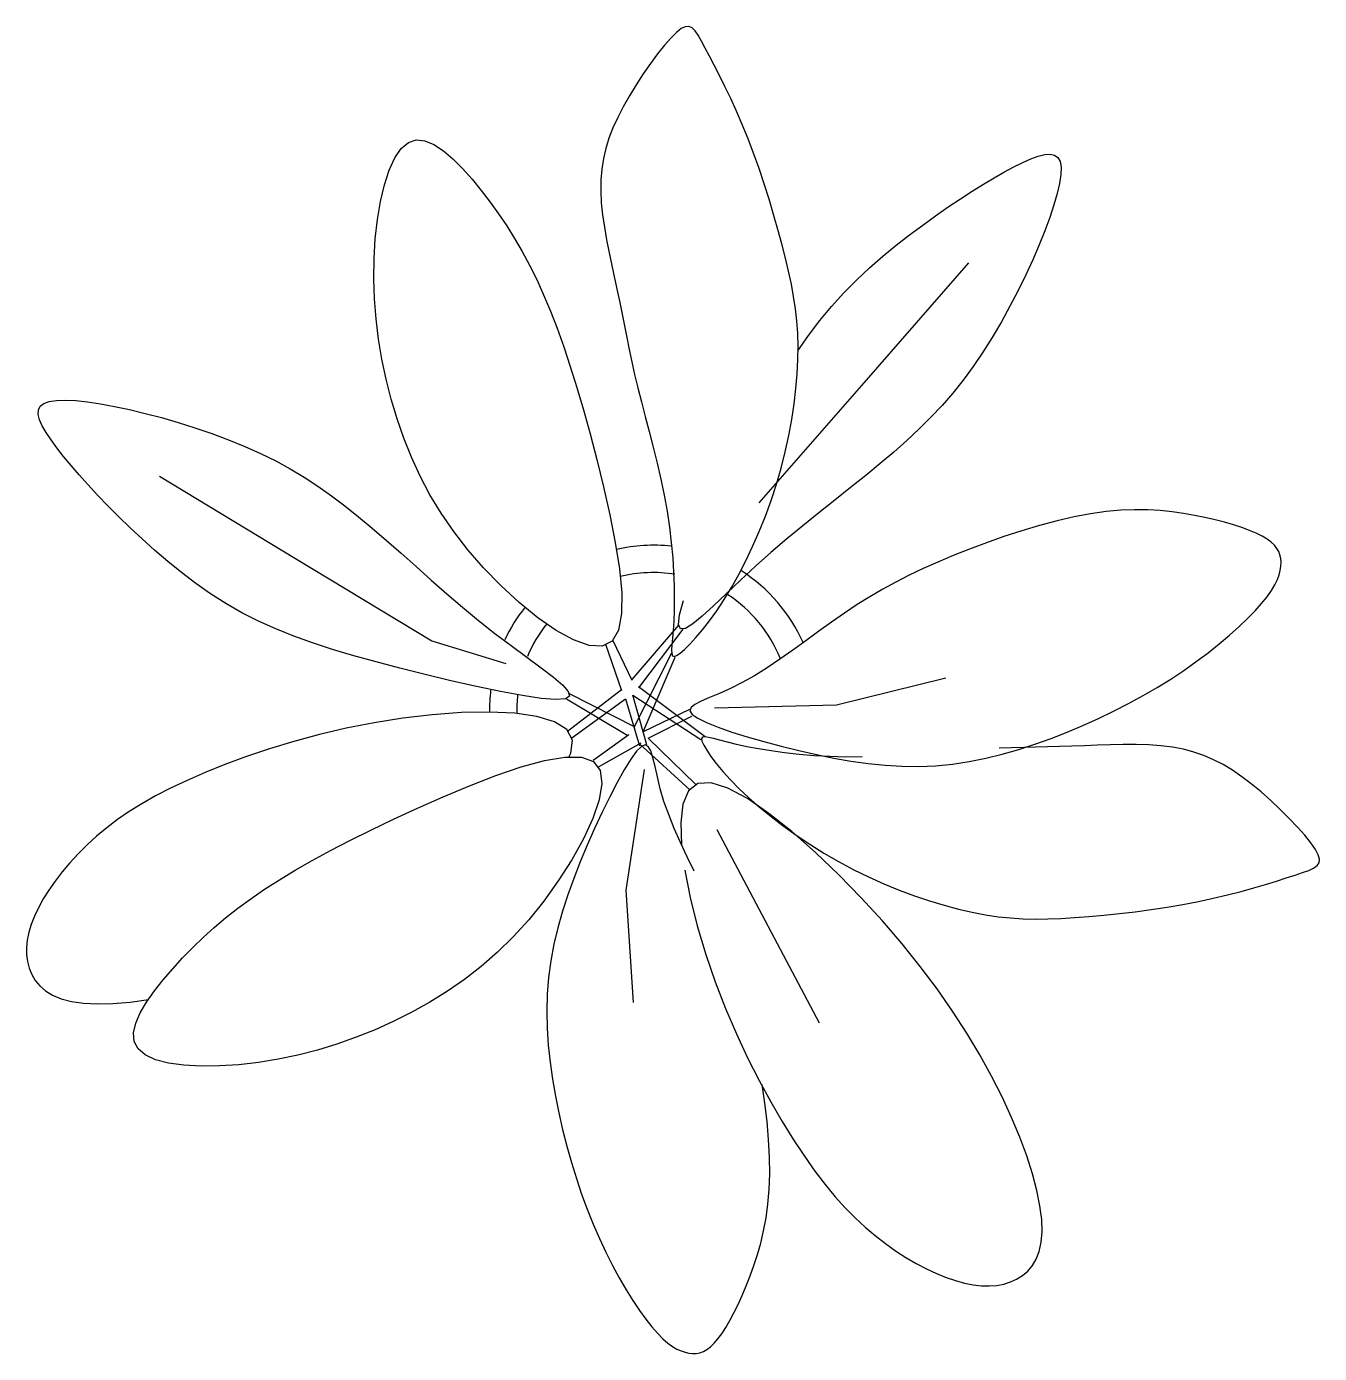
# Model space of a CAD drawing. Header units: millimetres. Extents: x 577 to 2337, y 236 to 943.
# Drawn here: x 820.884 to 821.547, y 707.095 to 707.775 of the extents above; entities that cross this region are included whole.
import ezdxf

# ---------------------------------------------------------------- set-up
doc = ezdxf.new("R2010")
doc.units = ezdxf.units.MM
doc.header["$LTSCALE"] = 0.01
doc.layers.add('01-Plan', color=1, linetype='Continuous')
doc.layers.add('06-Furn', color=4, linetype='Continuous')

# ---------------------------------------------------------------- blocks, each defined once
blk = doc.blocks.new('bote')
at = {"layer": '06-Furn', "color": 64}
for p, q in [((786.81166, 724.02555), (786.80919, 724.02363)), ((786.81376, 724.02654), (786.81166, 724.02555)), ((786.81558, 724.02664), (786.81376, 724.02654)), ((786.81723, 724.0259), (786.81558, 724.02664)), ((786.8188, 724.02438), (786.81723, 724.0259)), ((786.80629, 724.02075), (786.80303, 724.01703)), ((786.80919, 724.02363), (786.80629, 724.02075)), ((786.82038, 724.02213), (786.8188, 724.02438)), ((786.82208, 724.01919), (786.82038, 724.02213)), ((786.82399, 724.01562), (786.82208, 724.01919)), ((786.79952, 724.01262), (786.79586, 724.00766)), ((786.80303, 724.01703), (786.79952, 724.01262)), ((786.82618, 724.01147), (786.82399, 724.01562)), ((786.82863, 724.00677), (786.82618, 724.01147)), ((786.79586, 724.00766), (786.79216, 724.00232)), ((786.83128, 724.00157), (786.82863, 724.00677)), ((786.79216, 724.00232), (786.78853, 723.99673)), ((786.8341, 723.99589), (786.83128, 724.00157)), ((786.78507, 723.99105), (786.78189, 723.98542)), ((786.78853, 723.99673), (786.78507, 723.99105)), ((786.83702, 723.98978), (786.8341, 723.99589)), ((786.78189, 723.98542), (786.77908, 723.97997)), ((786.84, 723.98326), (786.83702, 723.98978)), ((786.77908, 723.97997), (786.77666, 723.97466)), ((786.84299, 723.97638), (786.84, 723.98326)), ((786.77666, 723.97466), (786.77463, 723.96942)), ((786.84593, 723.96916), (786.84299, 723.97638)), ((786.66478, 723.95936), (786.66806, 723.96417)), ((786.66806, 723.96417), (786.67176, 723.96728)), ((786.67176, 723.96728), (786.67584, 723.96853)), ((786.67584, 723.96853), (786.68024, 723.96807)), ((786.68024, 723.96807), (786.68489, 723.96613)), ((786.68489, 723.96613), (786.6897, 723.96296)), ((786.77299, 723.96422), (786.77174, 723.95897)), ((786.77463, 723.96942), (786.77299, 723.96422)), ((786.8488, 723.96166), (786.84593, 723.96916)), ((786.66191, 723.95307), (786.66478, 723.95936)), ((786.6897, 723.96296), (786.69461, 723.95879)), ((786.69461, 723.95879), (786.69954, 723.95384)), ((786.77174, 723.95897), (786.77089, 723.95362)), ((786.85155, 723.95394), (786.8488, 723.96166)), ((786.98227, 723.95472), (786.98682, 723.95699)), ((786.98682, 723.95699), (786.99098, 723.95884)), ((786.99098, 723.95884), (786.99472, 723.96021)), ((786.99472, 723.96021), (786.99801, 723.96103)), ((786.99801, 723.96103), (787.00081, 723.96123)), ((787.00081, 723.96123), (787.00308, 723.96075)), ((787.00308, 723.96075), (787.00479, 723.95951)), ((787.00479, 723.95951), (787.00591, 723.95745)), ((787.00591, 723.95745), (787.0064, 723.95452)), ((786.65947, 723.94554), (786.66191, 723.95307)), ((786.69954, 723.95384), (786.70441, 723.94836)), ((786.77089, 723.95362), (786.77043, 723.9481)), ((786.85419, 723.94611), (786.85155, 723.95394)), ((786.97215, 723.94916), (786.97737, 723.95211)), ((786.97737, 723.95211), (786.98227, 723.95472)), ((787.0063, 723.95076), (787.00564, 723.94624)), ((787.0064, 723.95452), (787.0063, 723.95076)), ((786.65747, 723.937), (786.65947, 723.94554)), ((786.70441, 723.94836), (786.70915, 723.94258)), ((786.77043, 723.9481), (786.77036, 723.94237)), ((786.85669, 723.93823), (786.85419, 723.94611)), ((786.96084, 723.94229), (786.96663, 723.94588)), ((786.96663, 723.94588), (786.97215, 723.94916)), ((787.00564, 723.94624), (787.00446, 723.94105)), ((786.65592, 723.92769), (786.65747, 723.937)), ((786.70915, 723.94258), (786.7137, 723.93668)), ((786.7137, 723.93668), (786.71805, 723.93066)), ((786.77036, 723.94237), (786.77069, 723.93637)), ((786.85905, 723.9304), (786.85669, 723.93823)), ((786.94856, 723.93419), (786.95481, 723.93839)), ((786.95481, 723.93839), (786.96084, 723.94229)), ((787.00446, 723.94105), (787.00278, 723.93523)), ((786.71805, 723.93066), (786.72223, 723.92448)), ((786.77069, 723.93637), (786.77135, 723.93014)), ((786.77135, 723.93014), (786.77228, 723.92375)), ((786.86124, 723.92269), (786.85905, 723.9304)), ((786.94211, 723.9297), (786.94856, 723.93419)), ((787.00278, 723.93523), (787.00065, 723.92886)), ((786.65483, 723.91784), (786.65592, 723.92769)), ((786.72223, 723.92448), (786.72626, 723.91806)), ((786.77228, 723.92375), (786.77342, 723.91726)), ((786.92875, 723.91986), (786.9355, 723.92492)), ((786.9355, 723.92492), (786.94211, 723.9297)), ((787.00065, 723.92886), (786.9981, 723.92201)), ((786.65422, 723.90769), (786.65483, 723.91784)), ((786.72626, 723.91806), (786.73014, 723.91138)), ((786.77342, 723.91726), (786.77471, 723.91072)), ((786.86326, 723.91521), (786.86124, 723.92269)), ((786.92192, 723.91452), (786.92875, 723.91986)), ((786.9981, 723.92201), (786.99517, 723.91476)), ((786.73014, 723.91138), (786.7339, 723.90436)), ((786.77471, 723.91072), (786.77609, 723.90419)), ((786.86509, 723.90802), (786.86326, 723.91521)), ((786.91507, 723.90889), (786.92192, 723.91452)), ((786.99517, 723.91476), (786.99188, 723.90716)), ((786.65408, 723.89742), (786.65422, 723.90769)), ((786.7339, 723.90436), (786.73755, 723.89697)), ((786.77609, 723.90419), (786.77749, 723.89774)), ((786.86671, 723.9012), (786.86509, 723.90802)), ((786.90156, 723.8967), (786.90827, 723.90295)), ((786.95893, 723.90551), (786.90521, 723.84405)), ((786.90827, 723.90295), (786.91507, 723.90889)), ((786.99188, 723.90716), (786.98828, 723.89932)), ((786.65442, 723.8871), (786.65408, 723.89742)), ((786.73755, 723.89697), (786.74111, 723.88915)), ((786.77749, 723.89774), (786.77885, 723.89142)), ((786.86812, 723.89466), (786.86671, 723.9012)), ((786.89501, 723.89013), (786.90156, 723.8967)), ((786.98828, 723.89932), (786.98437, 723.89132)), ((786.74111, 723.88915), (786.74459, 723.88084)), ((786.77885, 723.89142), (786.78012, 723.88527)), ((786.8693, 723.88831), (786.86812, 723.89466)), ((786.88869, 723.88323), (786.89501, 723.89013)), ((786.98437, 723.89132), (786.9802, 723.88326)), ((786.65523, 723.87677), (786.65442, 723.8871)), ((786.78012, 723.88527), (786.78133, 723.87925)), ((786.87025, 723.88205), (786.8693, 723.88831)), ((786.88265, 723.87599), (786.88869, 723.88323)), ((786.9802, 723.88326), (786.97579, 723.87525)), ((786.6565, 723.86644), (786.65523, 723.87677)), ((786.74459, 723.88084), (786.74802, 723.87199)), ((786.78133, 723.87925), (786.78251, 723.87327)), ((786.87096, 723.87579), (786.87025, 723.88205)), ((786.87141, 723.86942), (786.87096, 723.87579)), ((786.87692, 723.86839), (786.88265, 723.87599)), ((786.74802, 723.87199), (786.75141, 723.86256)), ((786.78251, 723.87327), (786.78371, 723.86727)), ((786.8716, 723.86286), (786.87141, 723.86942)), ((786.97579, 723.87525), (786.97116, 723.86736)), ((786.65821, 723.85614), (786.6565, 723.86644)), ((786.75141, 723.86256), (786.75477, 723.85249)), ((786.78371, 723.86727), (786.78496, 723.86117)), ((786.87148, 723.86039), (786.87692, 723.86839)), ((786.87151, 723.85599), (786.8716, 723.86286)), ((786.97116, 723.86736), (786.96635, 723.8597)), ((786.66037, 723.84589), (786.65821, 723.85614)), ((786.78496, 723.86117), (786.78629, 723.8549)), ((786.87114, 723.84875), (786.87151, 723.85599)), ((786.96635, 723.8597), (786.96137, 723.85236)), ((786.75477, 723.85249), (786.75813, 723.84173)), ((786.78629, 723.8549), (786.78776, 723.84839)), ((786.78776, 723.84839), (786.78939, 723.84157)), ((786.87048, 723.84117), (786.87114, 723.84875)), ((786.96137, 723.85236), (786.95625, 723.84541)), ((786.66296, 723.83573), (786.66037, 723.84589)), ((786.75813, 723.84173), (786.7615, 723.83022)), ((786.78939, 723.84157), (786.79121, 723.83438)), ((786.90521, 723.84405), (786.8515, 723.78258)), ((786.95625, 723.84541), (786.95096, 723.83881)), ((786.48762, 723.83449), (786.49134, 723.83505)), ((786.49134, 723.83505), (786.4959, 723.83518)), ((786.4959, 723.83518), (786.50122, 723.83492)), ((786.50122, 723.83492), (786.50724, 723.83428)), ((786.66598, 723.82567), (786.66296, 723.83573)), ((786.86954, 723.83332), (786.87048, 723.84117)), ((786.95096, 723.83881), (786.94546, 723.83249)), ((786.48198, 723.82781), (786.48206, 723.83014)), ((786.48266, 723.82509), (786.48198, 723.82781)), ((786.48206, 723.83014), (786.48298, 723.83204)), ((786.48298, 723.83204), (786.48482, 723.83349)), ((786.48482, 723.83349), (786.48762, 723.83449)), ((786.50724, 723.83428), (786.51388, 723.83328)), ((786.51388, 723.83328), (786.52107, 723.83196)), ((786.52107, 723.83196), (786.52873, 723.83033)), ((786.52873, 723.83033), (786.53678, 723.82842)), ((786.53678, 723.82842), (786.54513, 723.82623)), ((786.7615, 723.83022), (786.7649, 723.81792)), ((786.79121, 723.83438), (786.79317, 723.82686)), ((786.8683, 723.82526), (786.86954, 723.83332)), ((786.94546, 723.83249), (786.93972, 723.82638)), ((786.48404, 723.822), (786.48266, 723.82509)), ((786.48604, 723.81855), (786.48404, 723.822)), ((786.54513, 723.82623), (786.55368, 723.82377)), ((786.55368, 723.82377), (786.56234, 723.82106)), ((786.56234, 723.82106), (786.571, 723.81811)), ((786.66942, 723.81575), (786.66598, 723.82567)), ((786.79317, 723.82686), (786.79521, 723.81908)), ((786.86678, 723.81704), (786.8683, 723.82526)), ((786.93972, 723.82638), (786.93371, 723.8204)), ((786.48859, 723.81477), (786.48604, 723.81855)), ((786.49161, 723.81069), (786.48859, 723.81477)), ((786.571, 723.81811), (786.57957, 723.81492)), ((786.57957, 723.81492), (786.58795, 723.81151)), ((786.67334, 723.80595), (786.66942, 723.81575)), ((786.7649, 723.81792), (786.76834, 723.80477)), ((786.79521, 723.81908), (786.79727, 723.81109)), ((786.86497, 723.80872), (786.86678, 723.81704)), ((786.92739, 723.8145), (786.92072, 723.80861)), ((786.93371, 723.8204), (786.92739, 723.8145)), ((786.49503, 723.80632), (786.49161, 723.81069)), ((786.58795, 723.81151), (786.59604, 723.80788)), ((786.59604, 723.80788), (786.60377, 723.80404)), ((786.79727, 723.81109), (786.79928, 723.80295)), ((786.86286, 723.80038), (786.86497, 723.80872)), ((786.92072, 723.80861), (786.91367, 723.80265)), ((786.49884, 723.80169), (786.49503, 723.80632)), ((786.50303, 723.79683), (786.49884, 723.80169)), ((786.60377, 723.80404), (786.61119, 723.79998)), ((786.6778, 723.79626), (786.67334, 723.80595)), ((786.76834, 723.80477), (786.77179, 723.79082)), ((786.79928, 723.80295), (786.80118, 723.79473)), ((786.91367, 723.80265), (786.90623, 723.79656)), ((786.50757, 723.79175), (786.50303, 723.79683)), ((786.54412, 723.79625), (786.61398, 723.75402)), ((786.61119, 723.79998), (786.61837, 723.79567)), ((786.61837, 723.79567), (786.62539, 723.79108)), ((786.68285, 723.78668), (786.6778, 723.79626)), ((786.80118, 723.79473), (786.80292, 723.78647)), ((786.86046, 723.79207), (786.86286, 723.80038)), ((786.90623, 723.79656), (786.89845, 723.79034)), ((786.51246, 723.78649), (786.50757, 723.79175)), ((786.62539, 723.79108), (786.63232, 723.78619)), ((786.77179, 723.79082), (786.77505, 723.77649)), ((786.85777, 723.78384), (786.86046, 723.79207)), ((786.89845, 723.79034), (786.89043, 723.78398)), ((786.51768, 723.78106), (786.51246, 723.78649)), ((786.52323, 723.77549), (786.51768, 723.78106)), ((786.63232, 723.78619), (786.63922, 723.78099)), ((786.63922, 723.78099), (786.64619, 723.77545)), ((786.68856, 723.7772), (786.68285, 723.78668)), ((786.80292, 723.78647), (786.80442, 723.77825)), ((786.85482, 723.77576), (786.85777, 723.78384)), ((786.89043, 723.78398), (786.88226, 723.77749)), ((786.52908, 723.76981), (786.52323, 723.77549)), ((786.64619, 723.77545), (786.65328, 723.76954)), ((786.695, 723.76781), (786.68856, 723.7772)), ((786.77505, 723.77649), (786.77787, 723.7623)), ((786.80442, 723.77825), (786.80564, 723.77012)), ((786.85164, 723.76787), (786.85482, 723.77576)), ((786.88226, 723.77749), (786.87401, 723.77086)), ((787.00437, 723.77336), (786.99537, 723.77095)), ((787.01313, 723.7754), (787.00437, 723.77336)), ((787.02154, 723.777), (787.01313, 723.7754)), ((787.02949, 723.77812), (787.02154, 723.777)), ((787.037, 723.77879), (787.02949, 723.77812)), ((787.04411, 723.77906), (787.037, 723.77879)), ((787.05084, 723.77898), (787.04411, 723.77906)), ((787.05724, 723.7786), (787.05084, 723.77898)), ((787.06334, 723.77796), (787.05724, 723.7786)), ((787.06918, 723.77713), (787.06334, 723.77796)), ((787.07478, 723.77614), (787.06918, 723.77713)), ((787.08019, 723.77504), (787.07478, 723.77614)), ((787.08536, 723.77386), (787.08019, 723.77504)), ((787.09026, 723.77259), (787.08536, 723.77386)), ((786.53523, 723.76404), (786.52908, 723.76981)), ((786.65328, 723.76954), (786.66057, 723.76327)), ((786.70221, 723.7585), (786.695, 723.76781)), ((786.80564, 723.77012), (786.80658, 723.76216)), ((786.84828, 723.76021), (786.85164, 723.76787)), ((786.87401, 723.77086), (786.86578, 723.76409)), ((786.98625, 723.76823), (786.97714, 723.76526)), ((786.99537, 723.77095), (786.98625, 723.76823)), ((787.09486, 723.77126), (787.09026, 723.77259)), ((787.09912, 723.76986), (787.09486, 723.77126)), ((787.103, 723.76843), (787.09912, 723.76986)), ((787.10646, 723.76695), (787.103, 723.76843)), ((787.10947, 723.76546), (787.10646, 723.76695)), ((786.54167, 723.75824), (786.53523, 723.76404)), ((786.66057, 723.76327), (786.66805, 723.75669)), ((786.77787, 723.7623), (786.77998, 723.74877)), ((786.80658, 723.76216), (786.80728, 723.75443)), ((786.84476, 723.75285), (786.84828, 723.76021)), ((786.86578, 723.76409), (786.85765, 723.75718)), ((786.96816, 723.76212), (786.95943, 723.75886)), ((786.97714, 723.76526), (786.96816, 723.76212)), ((787.11201, 723.76395), (787.10947, 723.76546)), ((787.11409, 723.76242), (787.11201, 723.76395)), ((787.11576, 723.76085), (787.11409, 723.76242)), ((787.11705, 723.75924), (787.11576, 723.76085)), ((786.54841, 723.75248), (786.54167, 723.75824)), ((786.61398, 723.75402), (786.68384, 723.7118)), ((786.66805, 723.75669), (786.6757, 723.7499)), ((786.71026, 723.74925), (786.70221, 723.7585)), ((786.80728, 723.75443), (786.80775, 723.74702)), ((786.85765, 723.75718), (786.84972, 723.75013)), ((786.95106, 723.75554), (786.94315, 723.75222)), ((786.95943, 723.75886), (786.95106, 723.75554)), ((787.118, 723.75758), (787.11705, 723.75924)), ((787.11865, 723.75584), (787.118, 723.75758)), ((787.11903, 723.75402), (787.11865, 723.75584)), ((787.11917, 723.75212), (787.11903, 723.75402)), ((786.55544, 723.7468), (786.54841, 723.75248)), ((786.56276, 723.74128), (786.55544, 723.7468)), ((786.6757, 723.7499), (786.68351, 723.74297)), ((786.71913, 723.74014), (786.71026, 723.74925)), ((786.71026, 723.74925), (786.71026, 723.74925)), ((786.77998, 723.74877), (786.78113, 723.73643)), ((786.80775, 723.74702), (786.80801, 723.73999)), ((786.84113, 723.74583), (786.84476, 723.75285)), ((786.84972, 723.75013), (786.84207, 723.743)), ((786.93566, 723.74888), (786.92851, 723.74546)), ((786.94315, 723.75222), (786.93566, 723.74888)), ((787.11822, 723.74567), (787.11881, 723.74797)), ((787.11881, 723.74797), (787.11911, 723.75011)), ((787.11911, 723.75011), (787.11917, 723.75212)), ((786.57037, 723.73598), (786.56276, 723.74128)), ((786.68351, 723.74297), (786.69147, 723.736)), ((786.72855, 723.73148), (786.71913, 723.74014)), ((786.80801, 723.73999), (786.8081, 723.73342)), ((786.84207, 723.743), (786.83486, 723.73611)), ((786.83741, 723.7392), (786.84113, 723.74583)), ((786.92163, 723.74195), (786.91495, 723.73829)), ((786.92851, 723.74546), (786.92163, 723.74195)), ((787.11423, 723.73762), (787.11598, 723.74053)), ((787.11598, 723.74053), (787.11729, 723.7432)), ((787.11729, 723.7432), (787.11822, 723.74567)), ((786.57826, 723.73095), (786.57037, 723.73598)), ((786.69147, 723.736), (786.69957, 723.72908)), ((786.78113, 723.73643), (786.78107, 723.72579)), ((786.8081, 723.73342), (786.80802, 723.72739)), ((786.83486, 723.73611), (786.82826, 723.72981)), ((786.82987, 723.72729), (786.83364, 723.733)), ((786.83364, 723.733), (786.83741, 723.7392)), ((786.83364, 723.733), (786.83364, 723.733)), ((786.9084, 723.73445), (786.9019, 723.73039)), ((786.91495, 723.73829), (786.9084, 723.73445)), ((787.10922, 723.73101), (787.11199, 723.73446)), ((787.11199, 723.73446), (787.11423, 723.73762)), ((786.58644, 723.72625), (786.57826, 723.73095)), ((786.59492, 723.72194), (786.58644, 723.72625)), ((786.69957, 723.72908), (786.70779, 723.72227)), ((786.73816, 723.72369), (786.72855, 723.73148)), ((786.78107, 723.72579), (786.77955, 723.71739)), ((786.80802, 723.72739), (786.80781, 723.72197)), ((786.81085, 723.72519), (786.81277, 723.7325)), ((786.82826, 723.72981), (786.82245, 723.72448)), ((786.82616, 723.72211), (786.82987, 723.72729)), ((786.89538, 723.72608), (786.88879, 723.72149)), ((786.9019, 723.73039), (786.89538, 723.72608)), ((787.10202, 723.72328), (787.10589, 723.72728)), ((787.10589, 723.72728), (787.10922, 723.73101)), ((786.60374, 723.71796), (786.59492, 723.72194)), ((786.70779, 723.72227), (786.71611, 723.71568)), ((786.74758, 723.71717), (786.73816, 723.72369)), ((786.81033, 723.71986), (786.78639, 723.69207)), ((786.80781, 723.72197), (786.80749, 723.71722)), ((786.81032, 723.72026), (786.81085, 723.72519)), ((786.81135, 723.71801), (786.81032, 723.72026)), ((786.81758, 723.72049), (786.81382, 723.71821)), ((786.82245, 723.72448), (786.81758, 723.72049)), ((786.82259, 723.7175), (786.82616, 723.72211)), ((786.88879, 723.72149), (786.88214, 723.71672)), ((787.09277, 723.71472), (787.09763, 723.71908)), ((787.09763, 723.71908), (787.10202, 723.72328)), ((786.61297, 723.71426), (786.60374, 723.71796)), ((786.62268, 723.71078), (786.61297, 723.71426)), ((786.71611, 723.71568), (786.72445, 723.70938)), ((786.75646, 723.71231), (786.74758, 723.71717)), ((786.76445, 723.70951), (786.75646, 723.71231)), ((786.77955, 723.71739), (786.7763, 723.71173)), ((786.78996, 723.68769), (786.81261, 723.71783)), ((786.80714, 723.71316), (786.80686, 723.70982)), ((786.80749, 723.71722), (786.80714, 723.71316)), ((786.81382, 723.71821), (786.81135, 723.71801)), ((786.81613, 723.71012), (786.81922, 723.71349)), ((786.81922, 723.71349), (786.82259, 723.7175)), ((786.88214, 723.71672), (786.87547, 723.71188)), ((787.08747, 723.71025), (787.09277, 723.71472)), ((786.63292, 723.70746), (786.62268, 723.71078)), ((786.64375, 723.70424), (786.63292, 723.70746)), ((786.68384, 723.7118), (786.72168, 723.70015)), ((786.72445, 723.70938), (786.7325, 723.70348)), ((786.77119, 723.70919), (786.76445, 723.70951)), ((786.7763, 723.71173), (786.77119, 723.70919)), ((786.78125, 723.68626), (786.77308, 723.70991)), ((786.78659, 723.69145), (786.77679, 723.7118)), ((786.8067, 723.70547), (786.78739, 723.66737)), ((786.80686, 723.70982), (786.80671, 723.7072)), ((786.80671, 723.7072), (786.80679, 723.70532)), ((786.80926, 723.70426), (786.81108, 723.70547)), ((786.81108, 723.70547), (786.81339, 723.70744)), ((786.81339, 723.70744), (786.81613, 723.71012)), ((786.86881, 723.70707), (786.8622, 723.70241)), ((786.87547, 723.71188), (786.86881, 723.70707)), ((787.07571, 723.70119), (787.08178, 723.70572)), ((787.08178, 723.70572), (787.08747, 723.71025)), ((786.65525, 723.70106), (786.64375, 723.70424)), ((786.66746, 723.69786), (786.65525, 723.70106)), ((786.7325, 723.70348), (786.73985, 723.69808)), ((786.79222, 723.66527), (786.80848, 723.70351)), ((786.80679, 723.70532), (786.80719, 723.7042)), ((786.80719, 723.7042), (786.80798, 723.70384)), ((786.80798, 723.70384), (786.80926, 723.70426)), ((786.8622, 723.70241), (786.85567, 723.69801)), ((787.06931, 723.69669), (787.07571, 723.70119)), ((786.68037, 723.69461), (786.66746, 723.69786)), ((786.66746, 723.69786), (786.66746, 723.69786)), ((786.69359, 723.69143), (786.68037, 723.69461)), ((786.73985, 723.69808), (786.74611, 723.69328)), ((786.74611, 723.69328), (786.75088, 723.68917)), ((786.84925, 723.69398), (786.84298, 723.69043)), ((786.85567, 723.69801), (786.84925, 723.69398)), ((786.89125, 723.67902), (786.94729, 723.69283)), ((787.05565, 723.68798), (787.06262, 723.69228)), ((787.06262, 723.69228), (787.06931, 723.69669)), ((786.70663, 723.68847), (786.69359, 723.69143)), ((786.71901, 723.68587), (786.70663, 723.68847)), ((786.73026, 723.68378), (786.71901, 723.68587)), ((786.75088, 723.68917), (786.75378, 723.68587)), ((786.75342, 723.66552), (786.78105, 723.68689)), ((786.75378, 723.68587), (786.75441, 723.68347)), ((786.82393, 723.66269), (786.78976, 723.68832)), ((786.83692, 723.68743), (786.83125, 723.68492)), ((786.84298, 723.69043), (786.83692, 723.68743)), ((787.04844, 723.68379), (787.05565, 723.68798)), ((786.73989, 723.68235), (786.73026, 723.68378)), ((786.74742, 723.68174), (786.73989, 723.68235)), ((786.75237, 723.68207), (786.74742, 723.68174)), ((786.75441, 723.68347), (786.75237, 723.68207)), ((786.75276, 723.68215), (786.78428, 723.6634)), ((786.78797, 723.66767), (786.75436, 723.68474)), ((786.75561, 723.66208), (786.78315, 723.68204)), ((786.78315, 723.68204), (786.79035, 723.65808)), ((786.79397, 723.65855), (786.78686, 723.68393)), ((786.78686, 723.68393), (786.82169, 723.66127)), ((786.8187, 723.67926), (786.81671, 723.67764)), ((786.82193, 723.68094), (786.8187, 723.67926)), ((786.82618, 723.68279), (786.82193, 723.68094)), ((786.83125, 723.68492), (786.82618, 723.68279)), ((786.82866, 723.67757), (786.89125, 723.67902)), ((787.03337, 723.67582), (787.041, 723.67973)), ((787.041, 723.67973), (787.04844, 723.68379)), ((786.66894, 723.67217), (786.65419, 723.66984)), ((786.68401, 723.67395), (786.66894, 723.67217)), ((786.66894, 723.67217), (786.66894, 723.67217)), ((786.69896, 723.67505), (786.68401, 723.67395)), ((786.71325, 723.67536), (786.69896, 723.67505)), ((786.72633, 723.67476), (786.71325, 723.67536)), ((786.73767, 723.67314), (786.72633, 723.67476)), ((786.74674, 723.67039), (786.73767, 723.67314)), ((786.81597, 723.67668), (786.79222, 723.66527)), ((786.79472, 723.66195), (786.81707, 723.6732)), ((786.81671, 723.67764), (786.81615, 723.67598)), ((786.81615, 723.67598), (786.81726, 723.67418)), ((786.81726, 723.67418), (786.82015, 723.67215)), ((786.82015, 723.67215), (786.82466, 723.66993)), ((787.0176, 723.66846), (787.02556, 723.67205)), ((787.02556, 723.67205), (787.03337, 723.67582)), ((786.63992, 723.66702), (786.62617, 723.6638)), ((786.65419, 723.66984), (786.63992, 723.66702)), ((786.75299, 723.66639), (786.74674, 723.67039)), ((786.7559, 723.66101), (786.75299, 723.66639)), ((786.82466, 723.66993), (786.83055, 723.66757)), ((786.83055, 723.66757), (786.83756, 723.66512)), ((786.83756, 723.66512), (786.84545, 723.66265)), ((787.00132, 723.66183), (787.00951, 723.66505)), ((787.00951, 723.66505), (787.0176, 723.66846)), ((786.61302, 723.66026), (786.60053, 723.65646)), ((786.62617, 723.6638), (786.61302, 723.66026)), ((786.75509, 723.65422), (786.7559, 723.66101)), ((786.78486, 723.6637), (786.76652, 723.65051)), ((786.79089, 723.65934), (786.76902, 723.64719)), ((786.81615, 723.63553), (786.79031, 723.65903)), ((786.79325, 723.6585), (786.79128, 723.65772)), ((786.79479, 723.65767), (786.79325, 723.6585)), ((786.81916, 723.63829), (786.79472, 723.66195)), ((786.82259, 723.66243), (786.8221, 723.66171)), ((786.8221, 723.66171), (786.8223, 723.66038)), ((786.8223, 723.66038), (786.82317, 723.65838)), ((786.82377, 723.66262), (786.82259, 723.66243)), ((786.82317, 723.65838), (786.82471, 723.65575)), ((786.82563, 723.66237), (786.82377, 723.66262)), ((786.82819, 723.66178), (786.82563, 723.66237)), ((786.83143, 723.66091), (786.82819, 723.66178)), ((786.83536, 723.65987), (786.83143, 723.66091)), ((786.83999, 723.65873), (786.83536, 723.65987)), ((786.84529, 723.65758), (786.83999, 723.65873)), ((786.84545, 723.66265), (786.85398, 723.6602)), ((786.85398, 723.6602), (786.8629, 723.65784)), ((786.8629, 723.65784), (786.87196, 723.65561)), ((786.98467, 723.65613), (786.99303, 723.65884)), ((786.99303, 723.65884), (787.00132, 723.66183)), ((787.0119, 723.65783), (787.00562, 723.65764)), ((787.01835, 723.65807), (787.0119, 723.65783)), ((787.02495, 723.65833), (787.01835, 723.65807)), ((787.03162, 723.65855), (787.02495, 723.65833)), ((787.03828, 723.65868), (787.03162, 723.65855)), ((787.04488, 723.65868), (787.03828, 723.65868)), ((787.05133, 723.65849), (787.04488, 723.65868)), ((787.05758, 723.65806), (787.05133, 723.65849)), ((787.06354, 723.65733), (787.05758, 723.65806)), ((786.58875, 723.6525), (786.57775, 723.64844)), ((786.60053, 723.65646), (786.58875, 723.6525)), ((786.74151, 723.65051), (786.75199, 723.6523)), ((786.75199, 723.6523), (786.76054, 723.65226)), ((786.75408, 723.65229), (786.75509, 723.65422)), ((786.76054, 723.65226), (786.76667, 723.65005)), ((786.78581, 723.65117), (786.78246, 723.64578)), ((786.78878, 723.65523), (786.78581, 723.65117)), ((786.79128, 723.65772), (786.78878, 723.65523)), ((786.79603, 723.65542), (786.79479, 723.65767)), ((786.79713, 723.65195), (786.79603, 723.65542)), ((786.79822, 723.64744), (786.79713, 723.65195)), ((786.82471, 723.65575), (786.82688, 723.65259)), ((786.82688, 723.65259), (786.82966, 723.64896)), ((786.85122, 723.65646), (786.84529, 723.65758)), ((786.8577, 723.6554), (786.85122, 723.65646)), ((786.86466, 723.65444), (786.8577, 723.6554)), ((786.87205, 723.65361), (786.86466, 723.65444)), ((786.87196, 723.65561), (786.88096, 723.65357)), ((786.87196, 723.65561), (786.87196, 723.65561)), ((786.87978, 723.65296), (786.87205, 723.65361)), ((786.88778, 723.65251), (786.87978, 723.65296)), ((786.88096, 723.65357), (786.88987, 723.65177)), ((786.896, 723.65229), (786.88778, 723.65251)), ((786.88987, 723.65177), (786.8987, 723.65023)), ((786.90436, 723.65234), (786.896, 723.65229)), ((786.95922, 723.64994), (786.96775, 723.65164)), ((786.96775, 723.65164), (786.97624, 723.65371)), ((786.98104, 723.65706), (786.97464, 723.65684)), ((786.97624, 723.65371), (786.98467, 723.65613)), ((786.98727, 723.65723), (786.98104, 723.65706)), ((786.99338, 723.65737), (786.98727, 723.65723)), ((786.99948, 723.6575), (786.99338, 723.65737)), ((787.00562, 723.65764), (786.99948, 723.6575)), ((787.06918, 723.65628), (787.06354, 723.65733)), ((787.07453, 723.65487), (787.06918, 723.65628)), ((787.07965, 723.65309), (787.07453, 723.65487)), ((787.0846, 723.65095), (787.07965, 723.65309)), ((787.08945, 723.64843), (787.0846, 723.65095)), ((786.56759, 723.64437), (786.5583, 723.64033)), ((786.57775, 723.64844), (786.56759, 723.64437)), ((786.7166, 723.64281), (786.72956, 723.64723)), ((786.72956, 723.64723), (786.74151, 723.65051)), ((786.76667, 723.65005), (786.77007, 723.64545)), ((786.77007, 723.64545), (786.77091, 723.63876)), ((786.78246, 723.64578), (786.77884, 723.6393)), ((786.79264, 723.6459), (786.7832, 723.58402)), ((786.79943, 723.64208), (786.79822, 723.64744)), ((786.82966, 723.64896), (786.83302, 723.64495)), ((786.83302, 723.64495), (786.83694, 723.64063)), ((786.8987, 723.65023), (786.90747, 723.64899)), ((786.90747, 723.64899), (786.91617, 723.6481)), ((786.91617, 723.6481), (786.92483, 723.64758)), ((786.92483, 723.64758), (786.93346, 723.64748)), ((786.93346, 723.64748), (786.94207, 723.64783)), ((786.94207, 723.64783), (786.95066, 723.64866)), ((786.95066, 723.64866), (786.95922, 723.64994)), ((787.09424, 723.64552), (787.08945, 723.64843)), ((787.09906, 723.64222), (787.09424, 723.64552)), ((786.5583, 723.64033), (786.54984, 723.63634)), ((786.68957, 723.63187), (786.70312, 723.63757)), ((786.70312, 723.63757), (786.7166, 723.64281)), ((786.77091, 723.63876), (786.76955, 723.63041)), ((786.77884, 723.6393), (786.77503, 723.63196)), ((786.80092, 723.63606), (786.79943, 723.64208)), ((786.82016, 723.63876), (786.81537, 723.63497)), ((786.82699, 723.63914), (786.82016, 723.63876)), ((786.8356, 723.63641), (786.82699, 723.63914)), ((786.83694, 723.64063), (786.8414, 723.63608)), ((787.10394, 723.6385), (787.09906, 723.64222)), ((787.10893, 723.63439), (787.10394, 723.6385)), ((786.54212, 723.63235), (786.53506, 723.62835)), ((786.54984, 723.63634), (786.54212, 723.63235)), ((786.67643, 723.62605), (786.68957, 723.63187)), ((786.77503, 723.63196), (786.77114, 723.62399)), ((786.80282, 723.62957), (786.80092, 723.63606)), ((786.81537, 723.63497), (786.81252, 723.62811)), ((786.8456, 723.63102), (786.8356, 723.63641)), ((786.8414, 723.63608), (786.84637, 723.63137)), ((786.85666, 723.62342), (786.8456, 723.63102)), ((786.84637, 723.63137), (786.84637, 723.63137)), ((786.84637, 723.63137), (786.85181, 723.62659)), ((787.11392, 723.63), (787.10893, 723.63439)), ((786.52859, 723.62431), (786.52264, 723.62021)), ((786.53506, 723.62835), (786.52859, 723.62431)), ((786.66407, 723.62038), (786.67643, 723.62605)), ((786.76955, 723.63041), (786.76631, 723.62082)), ((786.77114, 723.62399), (786.76726, 723.61561)), ((786.80523, 723.62278), (786.80282, 723.62957)), ((786.81252, 723.62811), (786.81138, 723.6187)), ((786.85181, 723.62659), (786.8577, 723.62178)), ((787.1188, 723.62545), (787.11392, 723.63)), ((787.12342, 723.62088), (787.1188, 723.62545)), ((786.52264, 723.62021), (786.51711, 723.61601)), ((786.65255, 723.6149), (786.66407, 723.62038)), ((786.76631, 723.62082), (786.76151, 723.6104)), ((786.80808, 723.61576), (786.80523, 723.62278)), ((786.81138, 723.6187), (786.81176, 723.60725)), ((786.86838, 723.61408), (786.85666, 723.62342)), ((786.8577, 723.62178), (786.86399, 723.61698)), ((786.86399, 723.61698), (786.87063, 723.61223)), ((787.12766, 723.61642), (787.12342, 723.62088)), ((786.51194, 723.6117), (786.50706, 723.60725)), ((786.51711, 723.61601), (786.51194, 723.6117)), ((786.6418, 723.60958), (786.65255, 723.6149)), ((786.76151, 723.6104), (786.75551, 723.59959)), ((786.76726, 723.61561), (786.7635, 723.60708)), ((786.81128, 723.60856), (786.80808, 723.61576)), ((786.88249, 723.516), (786.83011, 723.61498)), ((786.88042, 723.60346), (786.86838, 723.61408)), ((786.87063, 723.61223), (786.87758, 723.60759)), ((787.13139, 723.6122), (787.12766, 723.61642)), ((787.13449, 723.60834), (787.13139, 723.6122)), ((786.50706, 723.60725), (786.50247, 723.6027)), ((786.62245, 723.59934), (786.63179, 723.6044)), ((786.63179, 723.6044), (786.6418, 723.60958)), ((786.7635, 723.60708), (786.75993, 723.59857)), ((786.7635, 723.60708), (786.7635, 723.60708)), ((786.81472, 723.60124), (786.81128, 723.60856)), ((786.87758, 723.60759), (786.8848, 723.60309)), ((786.8924, 723.592), (786.88042, 723.60346)), ((787.13682, 723.60498), (787.13449, 723.60834)), ((787.13829, 723.60222), (787.13682, 723.60498)), ((786.49819, 723.59808), (786.49424, 723.59342)), ((786.50247, 723.6027), (786.49819, 723.59808)), ((786.61375, 723.59437), (786.62245, 723.59934)), ((786.75551, 723.59959), (786.74862, 723.58882)), ((786.75993, 723.59857), (786.7566, 723.5901)), ((786.8183, 723.59385), (786.81472, 723.60124)), ((786.8848, 723.60309), (786.89225, 723.59878)), ((786.89225, 723.59878), (786.89988, 723.59471)), ((787.1359, 723.5954), (787.13767, 723.59668)), ((787.13767, 723.59668), (787.13868, 723.59817)), ((787.1389, 723.59998), (787.13829, 723.60222)), ((787.13868, 723.59817), (787.1389, 723.59998)), ((786.49424, 723.59342), (786.49063, 723.58876)), ((786.60564, 723.58945), (786.61375, 723.59437)), ((786.7566, 723.5901), (786.75355, 723.58167)), ((786.81343, 723.5944), (786.81344, 723.59427)), ((786.81344, 723.59427), (786.81623, 723.58025)), ((786.90397, 723.58016), (786.8924, 723.592)), ((786.89988, 723.59471), (786.90765, 723.5909)), ((786.90765, 723.5909), (786.9155, 723.58737)), ((787.11685, 723.58877), (787.1219, 723.59037)), ((787.1219, 723.59037), (787.12637, 723.5918)), ((787.12637, 723.5918), (787.13021, 723.59306)), ((787.13021, 723.59306), (787.1334, 723.59423)), ((787.1334, 723.59423), (787.1359, 723.5954)), ((786.48739, 723.58412), (786.48453, 723.57956)), ((786.49063, 723.58876), (786.48739, 723.58412)), ((786.59098, 723.57971), (786.59806, 723.58458)), ((786.59806, 723.58458), (786.60564, 723.58945)), ((786.74862, 723.58882), (786.74119, 723.57849)), ((786.7832, 723.58402), (786.78707, 723.52643)), ((786.9155, 723.58737), (786.92337, 723.58414)), ((786.92337, 723.58414), (786.9312, 723.58122)), ((787.09172, 723.58166), (787.09866, 723.58346)), ((787.09866, 723.58346), (787.10519, 723.58527)), ((787.10519, 723.58527), (787.11126, 723.58706)), ((787.11126, 723.58706), (787.11685, 723.58877)), ((786.48453, 723.57956), (786.48207, 723.57509)), ((786.58433, 723.57483), (786.59098, 723.57971)), ((786.74119, 723.57849), (786.73348, 723.56896)), ((786.74119, 723.57849), (786.74119, 723.57849)), ((786.75355, 723.58167), (786.75081, 723.57326)), ((786.81623, 723.58025), (786.81991, 723.56572)), ((786.91481, 723.56833), (786.90397, 723.58016)), ((786.9312, 723.58122), (786.93893, 723.5786)), ((786.93893, 723.5786), (786.9465, 723.57631)), ((786.9465, 723.57631), (786.95385, 723.57435)), ((787.06084, 723.57537), (787.06892, 723.57674)), ((787.06892, 723.57674), (787.0768, 723.57826)), ((787.0768, 723.57826), (787.08442, 723.57991)), ((787.08442, 723.57991), (787.09172, 723.58166)), ((786.48003, 723.57075), (786.4784, 723.56655)), ((786.48207, 723.57509), (786.48003, 723.57075)), ((786.57216, 723.56493), (786.57807, 723.56992)), ((786.57807, 723.56992), (786.58433, 723.57483)), ((786.75081, 723.57326), (786.74842, 723.56484)), ((786.95385, 723.57435), (786.96091, 723.57273)), ((786.96091, 723.57273), (786.96766, 723.57145)), ((786.96766, 723.57145), (786.97416, 723.57049)), ((786.97416, 723.57049), (786.98051, 723.56983)), ((786.98051, 723.56983), (786.98679, 723.56943)), ((786.98679, 723.56943), (786.99312, 723.56928)), ((786.99312, 723.56928), (786.99958, 723.56935)), ((786.99958, 723.56935), (787.00626, 723.5696)), ((787.00626, 723.5696), (787.01327, 723.57001)), ((787.01327, 723.57001), (787.02066, 723.57056)), ((787.02066, 723.57056), (787.02838, 723.57125)), ((787.02838, 723.57125), (787.03635, 723.57207)), ((787.03635, 723.57207), (787.04447, 723.57303)), ((787.04447, 723.57303), (787.05267, 723.57413)), ((787.05267, 723.57413), (787.06084, 723.57537)), ((786.4784, 723.56655), (786.47718, 723.56248)), ((786.56655, 723.55986), (786.57216, 723.56493)), ((786.73348, 723.56896), (786.72556, 723.56024)), ((786.74842, 723.56484), (786.74641, 723.5564)), ((786.81991, 723.56572), (786.82427, 723.55118)), ((786.9249, 723.55659), (786.91481, 723.56833)), ((786.47638, 723.55854), (786.476, 723.55474)), ((786.47718, 723.56248), (786.47638, 723.55854)), ((786.56118, 723.55467), (786.56655, 723.55986)), ((786.72556, 723.56024), (786.71743, 723.55227)), ((786.74641, 723.5564), (786.74481, 723.54792)), ((786.93424, 723.54495), (786.9249, 723.55659)), ((786.476, 723.55474), (786.47603, 723.55107)), ((786.47603, 723.55107), (786.47648, 723.54754)), ((786.55099, 723.54383), (786.55601, 723.54933)), ((786.55601, 723.54933), (786.56118, 723.55467)), ((786.71743, 723.55227), (786.70909, 723.545)), ((786.82427, 723.55118), (786.82913, 723.53707)), ((786.82427, 723.55118), (786.82427, 723.55118)), ((786.47648, 723.54754), (786.47735, 723.54414)), ((786.47735, 723.54414), (786.47865, 723.54089)), ((786.54612, 723.53816), (786.55099, 723.54383)), ((786.70909, 723.545), (786.70053, 723.53836)), ((786.74481, 723.54792), (786.74367, 723.53939)), ((786.94288, 723.53344), (786.93424, 723.54495)), ((786.47865, 723.54089), (786.48043, 723.53782)), ((786.48043, 723.53782), (786.48276, 723.53499)), ((786.54157, 723.53241), (786.54612, 723.53816)), ((786.70053, 723.53836), (786.69177, 723.53229)), ((786.74367, 723.53939), (786.74299, 723.53078)), ((786.82913, 723.53707), (786.83439, 723.5235)), ((786.48276, 723.53499), (786.48572, 723.53244)), ((786.48572, 723.53244), (786.48938, 723.53024)), ((786.48938, 723.53024), (786.4938, 723.52842)), ((786.53756, 723.5267), (786.54157, 723.53241)), ((786.69177, 723.53229), (786.6828, 723.52673)), ((786.74299, 723.53078), (786.74276, 723.52212)), ((786.95083, 723.52205), (786.94288, 723.53344)), ((786.4938, 723.52842), (786.49906, 723.52705)), ((786.49906, 723.52705), (786.50522, 723.52617)), ((786.50522, 723.52617), (786.51232, 723.52583)), ((786.51232, 723.52583), (786.52032, 723.52603)), ((786.52032, 723.52603), (786.52911, 723.52677)), ((786.52911, 723.52677), (786.53851, 723.52805)), ((786.5343, 723.52114), (786.53756, 723.5267)), ((786.6828, 723.52673), (786.67362, 723.52161)), ((786.74276, 723.52212), (786.74295, 723.51343)), ((786.83439, 723.5235), (786.83994, 723.51052)), ((786.95811, 723.51081), (786.95083, 723.52205)), ((786.53091, 723.51093), (786.53201, 723.51584)), ((786.53201, 723.51584), (786.5343, 723.52114)), ((786.66424, 723.5169), (786.65468, 723.51258)), ((786.67362, 723.52161), (786.66424, 723.5169)), ((786.53122, 723.50652), (786.53091, 723.51093)), ((786.64497, 723.50868), (786.63512, 723.5052)), ((786.65468, 723.51258), (786.64497, 723.50868)), ((786.74295, 723.51343), (786.74352, 723.50471)), ((786.83994, 723.51052), (786.84572, 723.49819)), ((786.96476, 723.49973), (786.95811, 723.51081)), ((786.53316, 723.50272), (786.53122, 723.50652)), ((786.53686, 723.49962), (786.53316, 723.50272)), ((786.62517, 723.50216), (786.61513, 723.49957)), ((786.63512, 723.5052), (786.62517, 723.50216)), ((786.74352, 723.50471), (786.74443, 723.49599)), ((786.54217, 723.49722), (786.53686, 723.49962)), ((786.54886, 723.49548), (786.54217, 723.49722)), ((786.5567, 723.49439), (786.54886, 723.49548)), ((786.58478, 723.49463), (786.57489, 723.49399)), ((786.59489, 723.49579), (786.58478, 723.49463)), ((786.60503, 723.49744), (786.59489, 723.49579)), ((786.61513, 723.49957), (786.60503, 723.49744)), ((786.74443, 723.49599), (786.74566, 723.48728)), ((786.84572, 723.49819), (786.85162, 723.48654)), ((786.97079, 723.48881), (786.96476, 723.49973)), ((786.56546, 723.4939), (786.5567, 723.49439)), ((786.57489, 723.49399), (786.56546, 723.4939)), ((786.97622, 723.47809), (786.97079, 723.48881)), ((786.74566, 723.48728), (786.74716, 723.4786)), ((786.85162, 723.48654), (786.85757, 723.47563)), ((786.85456, 723.47496), (786.85322, 723.48445)), ((786.74716, 723.4786), (786.74891, 723.46998)), ((786.85565, 723.46552), (786.85456, 723.47496)), ((786.85757, 723.47563), (786.86348, 723.4655)), ((786.98104, 723.46764), (786.97622, 723.47809)), ((786.74891, 723.46998), (786.75086, 723.46142)), ((786.98525, 723.45754), (786.98104, 723.46764)), ((786.75086, 723.46142), (786.75302, 723.45296)), ((786.85646, 723.45623), (786.85565, 723.46552)), ((786.86348, 723.4655), (786.86926, 723.4562)), ((786.85695, 723.44725), (786.85646, 723.45623)), ((786.86926, 723.4562), (786.87484, 723.44776)), ((786.98882, 723.44787), (786.98525, 723.45754)), ((786.75302, 723.45296), (786.75537, 723.44461)), ((786.85707, 723.43869), (786.85695, 723.44725)), ((786.87484, 723.44776), (786.88024, 723.44011)), ((786.99174, 723.43873), (786.98882, 723.44787)), ((786.75537, 723.44461), (786.7579, 723.43641)), ((786.7579, 723.43641), (786.76061, 723.42838)), ((786.85679, 723.43066), (786.85707, 723.43869)), ((786.88024, 723.44011), (786.88551, 723.4332)), ((786.99401, 723.4302), (786.99174, 723.43873)), ((786.76061, 723.42838), (786.76348, 723.42055)), ((786.85615, 723.42315), (786.85679, 723.43066)), ((786.88551, 723.4332), (786.89067, 723.42695)), ((786.89067, 723.42695), (786.89578, 723.42128)), ((786.99559, 723.42236), (786.99401, 723.4302)), ((786.76348, 723.42055), (786.76651, 723.41295)), ((786.85518, 723.4161), (786.85615, 723.42315)), ((786.89578, 723.42128), (786.90086, 723.41613)), ((786.99649, 723.4153), (786.99559, 723.42236)), ((786.85393, 723.40949), (786.85518, 723.4161)), ((786.90086, 723.41613), (786.90595, 723.41141)), ((786.99669, 723.40908), (786.99649, 723.4153)), ((786.76651, 723.41295), (786.76969, 723.40559)), ((786.85244, 723.40325), (786.85393, 723.40949)), ((786.90595, 723.41141), (786.91109, 723.40707)), ((786.91109, 723.40707), (786.91632, 723.40303)), ((786.99625, 723.40367), (786.99669, 723.40908)), ((786.76969, 723.40559), (786.773, 723.39851)), ((786.85076, 723.39735), (786.85244, 723.40325)), ((786.91632, 723.40303), (786.9216, 723.3993)), ((786.99523, 723.399), (786.99625, 723.40367)), ((786.773, 723.39851), (786.77641, 723.39175)), ((786.84892, 723.39175), (786.85076, 723.39735)), ((786.9216, 723.3993), (786.92689, 723.39589)), ((786.92689, 723.39589), (786.93217, 723.39281)), ((786.93217, 723.39281), (786.93738, 723.39007)), ((786.9917, 723.39166), (786.99369, 723.39502)), ((786.99369, 723.39502), (786.99523, 723.399)), ((786.77641, 723.39175), (786.77988, 723.38535)), ((786.84496, 723.38127), (786.84698, 723.3864)), ((786.84698, 723.3864), (786.84892, 723.39175)), ((786.93738, 723.39007), (786.94251, 723.38769)), ((786.94251, 723.38769), (786.9475, 723.38566)), ((786.98362, 723.38474), (786.9866, 723.38658)), ((786.9866, 723.38658), (786.98932, 723.38887)), ((786.98932, 723.38887), (786.9917, 723.39166)), ((786.77988, 723.38535), (786.78336, 723.37936)), ((786.78336, 723.37936), (786.78681, 723.37381)), ((786.84289, 723.37639), (786.84496, 723.38127)), ((786.9475, 723.38566), (786.95233, 723.38402)), ((786.95233, 723.38402), (786.95696, 723.38275)), ((786.95696, 723.38275), (786.96138, 723.38188)), ((786.96138, 723.38188), (786.9656, 723.38139)), ((786.9656, 723.38139), (786.96961, 723.38128)), ((786.96961, 723.38128), (786.97342, 723.38157)), ((786.97342, 723.38157), (786.97703, 723.38224)), ((786.97703, 723.38224), (786.98043, 723.3833)), ((786.98043, 723.3833), (786.98362, 723.38474)), ((786.78681, 723.37381), (786.79019, 723.36877)), ((786.84079, 723.37178), (786.84289, 723.37639)), ((786.79019, 723.36877), (786.79345, 723.36425)), ((786.83657, 723.36353), (786.83868, 723.36748)), ((786.83868, 723.36748), (786.84079, 723.37178)), ((786.79345, 723.36425), (786.79655, 723.36032)), ((786.79655, 723.36032), (786.79947, 723.357)), ((786.83243, 723.3568), (786.83448, 723.35996)), ((786.83448, 723.35996), (786.83657, 723.36353)), ((786.79947, 723.357), (786.80219, 723.35425)), ((786.80219, 723.35425), (786.80475, 723.35202)), ((786.80475, 723.35202), (786.80716, 723.35026)), ((786.82664, 723.35007), (786.82851, 723.35186)), ((786.82851, 723.35186), (786.83044, 723.3541)), ((786.83044, 723.3541), (786.83243, 723.3568)), ((786.80716, 723.35026), (786.80943, 723.34892)), ((786.80943, 723.34892), (786.81158, 723.34794)), ((786.81158, 723.34794), (786.81364, 723.34727)), ((786.81364, 723.34727), (786.81561, 723.34686)), ((786.81561, 723.34686), (786.81751, 723.34667)), ((786.81751, 723.34667), (786.81937, 723.34673)), ((786.81937, 723.34673), (786.82119, 723.34707)), ((786.82119, 723.34707), (786.823, 723.34771)), ((786.823, 723.34771), (786.82481, 723.3487)), ((786.82481, 723.3487), (786.82664, 723.35007))]:
    blk.add_line(p, q, dxfattribs=at)
for radius, start, end in [(0.08399, 83.70328, 103.02891), (0.06999, 80.91493, 104.06776), (0.08399, 23.93541, 57.49402), (0.06999, 21.84272, 56.90908), (0.08399, 141.57896, 154.98437), (0.06999, 141.36315, 157.291), (0.08399, 173.34948, 181.02289), (0.06999, 174.04342, 181.8352)]:
    blk.add_arc((786.79737, 723.67685), radius, start, end, dxfattribs=at)

msp = doc.modelspace()

# ---------------------------------------------------------------- block references
at = {"layer": '01-Plan'}
msp.add_blockref('bote', (34.40781, -16.25198), dxfattribs=at)

doc.saveas('drawing.dxf')
